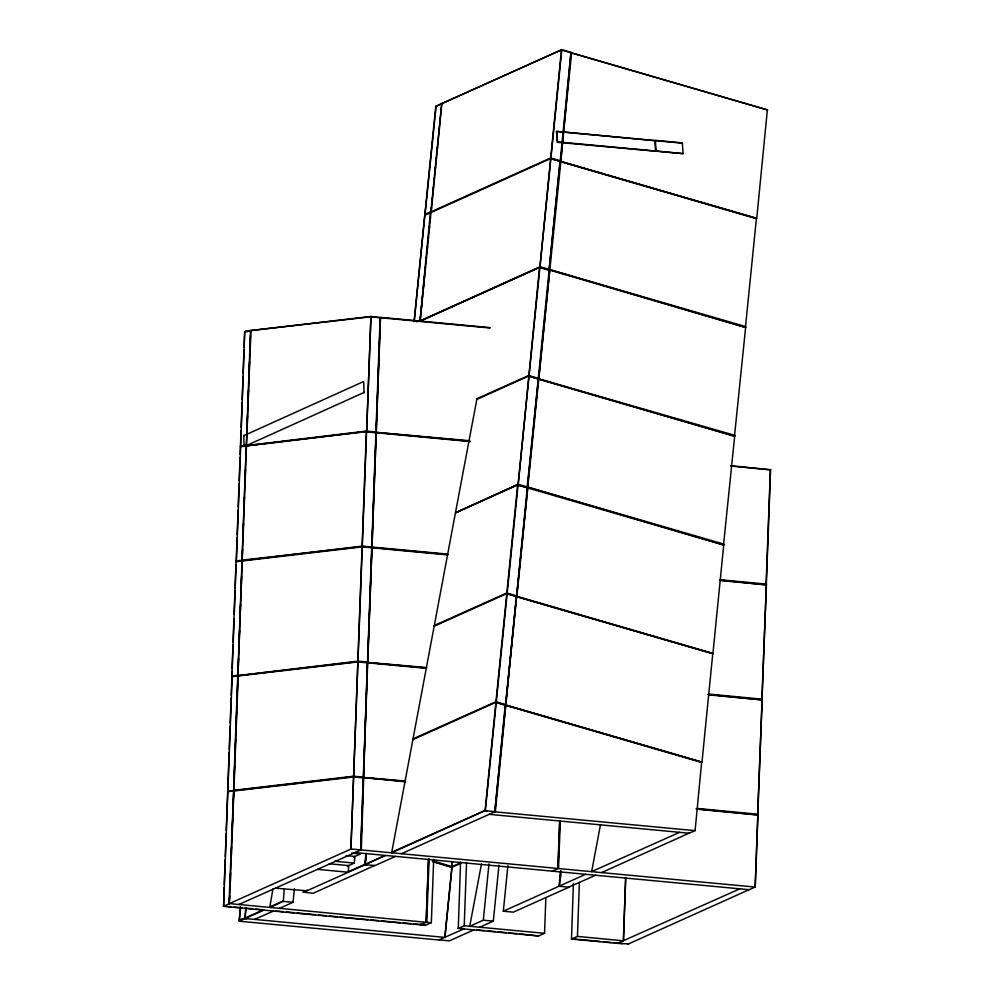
<?xml version="1.0" encoding="UTF-8"?>
<svg xmlns="http://www.w3.org/2000/svg" width="994" height="994" viewBox="0 0 994 994"><rect width="100%" height="100%" fill="white"/><g stroke="black" fill="none" stroke-linecap="round" stroke-linejoin="round"><path stroke-width="1.49" d="M238.088 672.18L237.752 675.671L231.826 675.92L236.05 561.647L240.61 560.802M244.114 347.068L244.686 331.623L250.513 330.555L244.686 331.623L240.647 446.256L246.475 445.188L250.923 330.517L370.936 316.452L380.453 317.732L360.772 850.007L238.722 904.565M224.122 887.518L223.6 906.354L420.276 924.83L426.227 922.295L431.334 922.668L433.682 859.412M224.234 884.436L225.153 859.723M225.265 856.629L226.123 833.469M226.234 830.388L229.117 752.408M229.241 749.314L230.099 726.154M230.21 723.06L231.117 698.36M231.229 695.266L232.124 671.335M232.236 668.254L233.093 645.094M233.205 642L234.062 618.84M234.236 614.205L235.093 591.045M235.205 587.951L236.063 564.791M447.735 554.888L362.089 546.874L236.174 561.697L237.057 537.766M237.168 534.685L238.088 509.972M238.2 506.89L239.057 483.73M239.169 480.636L240.026 457.476M240.138 454.382L241.033 430.452M241.144 427.37L242.051 402.657M242.176 399.576L243.033 376.403M243.145 373.322L244.002 350.149M232.136 676.33L223.575 906.342L228.993 903.757L234 782.589M428.576 859.002L426.227 922.295L229.39 903.583L233.901 790.665L353.926 776.6L405.44 781.793M229.813 895.979L228.993 903.757M230.21 885.182L230.658 872.844M231.18 858.953L231.627 846.615M232.198 831.183L232.658 818.845M233.23 803.413L233.627 792.616M234.224 776.413L234.634 765.604M235.205 750.159L235.603 739.35M236.174 723.905L236.622 711.555M237.193 696.111L237.653 683.76M238.2 669.086L238.597 658.276M239.169 642.845L239.629 630.482M240.2 615.038L240.598 604.228M241.169 588.796L241.629 576.433M231.925 676.74L237.939 676.032L242.623 549.421M243.132 535.517L243.592 523.167M244.164 507.723L244.561 496.913M245.133 481.469L245.593 469.118M246.102 455.227L246.475 445.188L240.461 445.896M247.108 428.203L247.568 415.852M248.14 400.408L248.537 389.598M249.109 374.154L249.569 361.804M250.078 347.9L250.538 335.55M229.39 903.583L350.907 849.087L370.936 316.452L366.687 431.483L246.326 445.908L242.101 560.169L360.897 546.712M350.907 849.087L366.339 431.843L470.423 441.584M355.082 852.566L749.041 889.705L755.254 887.083L360.648 849.882L380.143 317.31M361.307 849.945L367.382 662.426L358.175 661.569L238.162 675.622L233.901 790.665L227.663 791.783M246.263 445.598L237.814 675.982L357.828 661.917L367.693 662.849L376.204 432.763L366.687 431.483L246.326 445.908L250.513 330.555M426.103 922.171L428.451 858.915M426.761 922.233L429.097 858.978M545.855 897.831L544.55 933.304L538.624 935.963L458.284 928.421L460.57 862.084M458.284 928.421L464.21 925.762L466.546 862.506M557.895 868.421L559.647 820.895M559.771 820.982L558.019 868.545L552.329 871.104M558.541 868.483L560.305 820.957M573.389 883.467L571.5 939.057L617.423 943.368L739.834 888.835M571.5 939.057L577.427 936.398L579.415 882.399M623.35 940.722L625.686 877.466L623.474 940.833L577.427 936.398M755.129 886.971L770.561 469.789L730.441 465.677M755.254 887.083L757.925 814.968L696.173 808.768M757.614 814.546L762.174 699.925L708.113 694.458M761.864 699.515L766.436 584.882L720.041 580.136M766.125 584.472L770.375 469.429M240.486 906.839L239.082 920.717L240.734 921.351L438.801 939.976L463.813 928.93M240.61 907.025L239.343 921.127L244.934 918.605L246.748 918.667L444.939 937.404L451.997 867.364L432.415 861.289M245.779 907.41L244.934 918.605M246.015 908.777L245.021 918.593M294.41 888.661L293.031 902.303L283.302 901.396L284.296 888.686M347.266 866.221L354.274 863.09L354.945 856.455L346.086 855.623M414.088 321.571L435.77 106.333L561.796 49.7L570.966 52.371L560.827 161.587L494.801 811.825L401.39 853.722M414.361 320.205L424.885 214.356L430.489 211.846L431.172 212.12L430.414 212.567L419.99 321.323L539.891 267.212L561.436 49.973L767.679 109.999L571.264 52.831M425.01 214.542L436.13 106.06M365.842 853.56L365.009 864.755L375.136 865.488L395.289 856.455M366.239 853.386L365.158 864.184L366.811 864.817L364.761 864.358L347.937 871.912M431.483 207.224L420.226 320.876L419.456 321.323L539.891 267.212L745.773 327.511L540.127 266.752L420.226 320.876M549.347 270.331L539.531 267.473L518.222 484.264L455.438 512.867L391.648 852.802L485.358 810.52L561.796 49.7L441.771 103.637L431.172 212.12L430.414 212.567M365.444 862.829L365.904 858.195M419.828 321.05L420.524 315.968M420.996 311.346L421.618 305.17M422.077 300.536L422.549 295.914M423.009 291.279L423.63 285.104M424.103 280.482L424.562 275.847M425.034 271.213L425.494 266.591M426.128 260.416L426.438 257.322M426.898 252.7L427.519 246.524M427.992 241.89L428.451 237.268M428.923 232.633L429.545 226.458M430.004 221.836L430.477 217.201M431.943 202.59L432.415 197.955M433.036 191.78L433.496 187.158M433.968 182.523L434.44 177.901M435.061 171.726L435.521 167.091M435.993 162.469L436.453 157.835M436.925 153.2L437.546 147.025M438.006 142.403L438.317 139.309M438.938 133.146L439.41 128.512M440.031 122.337L440.342 119.255M440.963 113.08L441.435 108.445M444.803 937.28L452.407 861.823M452.531 862.009L451.698 866.905M455.836 512.581L518.222 484.264L723.856 545.023L517.613 484.985L485.072 810.905M481.494 863.885L469.727 926.284L483.308 920.196L488.986 863.861M489.197 814.334L688.954 833.221L695.092 830.649L494.801 811.825L505.238 704.895L496.068 702.224L412.684 739.722M495.335 811.763L516.482 596.599L507.027 593.468L434.055 626.295M527.441 487.843L538.388 379.087L528.932 375.956L476.822 399.439L455.575 512.109M538.388 379.087L734.814 436.267L538.263 378.9L560.007 161.127L550.85 158.456L424.935 215.263M479.742 927.216L493.322 921.127L498.963 865.115M503.324 911.212L559.001 886.238L569.015 887.182L513.339 912.157L503.324 911.212L507.922 865.538M559.001 886.238L560.529 871.017M559.535 886.188L560.939 870.843M560.305 878.584L560.765 874.012M695.092 830.649L701.665 762.063L505.896 705.081M495.708 702.485L701.95 762.522L712.773 653.592L516.482 596.599L527.317 487.656L517.613 484.985L455.438 512.867M516.482 596.599L712.909 653.766L723.806 544.103L527.516 487.11M723.57 544.563L734.765 435.36L538.102 378.627M734.529 435.807L745.711 326.604L549.421 269.61M745.475 327.051L756.434 218.295L560.181 161.401L570.966 52.371M560.305 161.575L756.72 218.755L767.393 109.551M283.302 901.396L269.734 907.485L272.952 888.884M600.488 824.734L591.654 871.601L679.598 832.338M656.09 151.113L683.077 153.648L682.319 142.887L655.344 140.353L656.09 151.113L683.077 153.648M560.666 161.314L571.625 52.558M549.061 269.871L560.181 161.401L550.477 158.717M538.76 378.813L549.707 270.07M527.143 487.383L538.263 378.9L528.572 376.229M365.084 864.743L383.995 855.735M516.843 596.325L527.802 487.569M756.434 218.295L560.007 161.127M505.524 705.342L516.358 596.412L506.667 593.729M712.611 653.319L516.197 596.139M701.665 762.063L505.238 704.895M250.923 330.517L370.6 316.8L490.03 327.983M242.412 560.591L362.114 546.116L447.76 554.118M376.204 432.763L380.453 317.732M243.778 435.297L244.052 446.095L248.624 444.604M363.444 381.621L243.605 435.757M244.686 331.623L247.966 331.511M240.647 446.256L236.386 561.299M375.894 432.353L468.907 440.665M237.752 675.671L233.553 791.013L353.578 776.96L363.444 777.88M362.425 546.526L371.98 547.035M367.382 662.426L426.612 667.57M363.121 777.47L405.465 781.023M420.276 924.83L421.493 924.42L413.877 923.948M617.51 943.368L618.728 942.971L614.205 942.784M749.041 889.705L628.593 943.89L618.057 943.418M442.131 103.364L435.894 106.507M416.734 321.857L420.064 320.602M476.548 398.867L528.646 375.508L538.462 378.366M434.204 625.537L506.741 593.008L516.557 595.866M412.821 738.964L495.782 701.764L505.598 704.622M353.541 857.089L360.549 853.945L351.69 853.113M240.734 921.351C236.013 920.854 244.872 917.052 246.748 918.667L245.083 918.034L263.422 909.808L255.694 909.075M269.523 907.075L283.054 900.999M307.27 890.139L303.071 892.028L313.048 893.333L374.601 865.55M391.437 852.392L484.823 810.52L494.664 811.7M245.332 918.419L263.808 910.131M303.319 892.413L365.009 864.755M385.56 855.536L365.283 864.37M273.536 911.051L254.526 919.388M279.463 908.392L293.031 902.303M460.595 862.804L452.108 866.619L432.651 860.841M460.868 863.277L452.022 867.34L432.589 861.562M420.81 924.88L425.407 925.327L431.334 922.668M559.398 886.064L585.553 874.335M473.827 929.875L449.35 940.858L439.336 939.914M595.568 875.279L568.879 887.058M601.668 872.546L688.954 833.221M628.593 943.89L627.661 944.002M231.95 675.97L237.964 675.261M229.291 791.212L233.503 790.715M224.246 905.882L223.315 905.994L231.117 906.776M363.667 381.907L364.077 392.829M364.251 392.369L244.4 446.492M246.45 445.958L240.424 446.666M242.225 560.231L236.199 560.939M367.693 662.849L426.588 668.341M233.901 790.665L227.688 791.013M485.159 810.893L486.886 810.967M655.506 140.651L682.493 143.186M655.431 151.051L557.472 141.844L556.888 131.382L654.847 140.589L655.618 151.15L557.336 142.291L556.404 131.419L655.034 140.688M380.801 317.372L489.843 327.622M376.229 432.005L366.376 431.073L246.661 445.548M376.552 432.415L470.237 441.224M730.627 466.037L770.685 469.851M720.265 579.738L766.461 584.124M372.29 547.458L447.548 554.528M720.228 580.496L766.436 584.882M708.324 694.048L762.212 699.155M368.041 662.489L426.401 667.98M708.3 694.818L762.174 699.925M697.925 808.507L757.95 814.198M363.779 777.532L405.254 781.433M696.359 809.128L757.925 814.968M351.441 849.025L360.648 849.882M334.816 861.251L354.274 863.09M329.213 863.774L348.67 865.6L348.285 872.247L317.608 869.365M275.587 888.214L306.015 890.711M483.308 920.196L493.322 921.127M464.21 925.762L544.55 933.304M234.186 907.062L241.865 907.783M244.946 908.069L252.625 908.789M275.661 910.964L283.34 911.684M286.409 911.97L294.087 912.691M297.156 912.977L315.583 914.716M318.664 915.002L326.343 915.722M329.412 916.008L337.09 916.729M340.159 917.015L367.805 919.624M370.874 919.91L378.552 920.63M381.634 920.916L400.06 922.656M403.129 922.941L410.808 923.662M420.549 924.532L425.407 925.327M458.135 928.11L464.31 928.694M476.673 929.85L484.389 930.583M487.482 930.869L495.211 931.589M498.292 931.887L506.021 932.608M509.114 932.906L516.843 933.627M519.924 933.913L538.624 935.963M572.867 938.895L600.426 941.48M603.495 941.778L611.148 942.486M617.796 943.07L622.53 943.567M367.718 662.079L357.865 661.147L238.162 675.622M363.469 777.122L353.603 776.19L233.714 790.305M560.38 160.854L550.552 157.996L431.011 211.846M430.812 212.393L441.734 103.55"/></g></svg>
